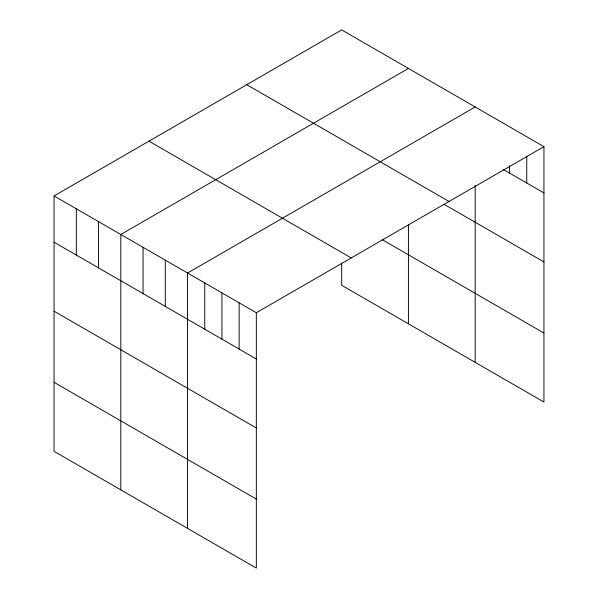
<?xml version="1.0" encoding="UTF-8"?>
<svg xmlns="http://www.w3.org/2000/svg" width="598" height="598" viewBox="0 0 598 598"><rect width="100%" height="100%" fill="white"/><g stroke="black" fill="none" stroke-linecap="round" stroke-linejoin="round"><path stroke-width="0.9" d="M543.941 146.674L256.325 312.724L256.325 568.1L54.059 451.326L54.059 195.95L341.675 29.9L543.941 146.674L543.941 402.05L341.675 285.276L341.675 263.187M408.427 68.434L120.811 234.491L120.811 489.859M475.171 106.967L187.555 273.024L187.555 528.4M503.299 169.466L543.941 192.922M246.765 84.699L449.023 201.474M444.179 204.344L543.941 261.939M382.204 239.663L543.941 333.034M148.977 141.158L351.235 257.932M54.059 195.95L256.325 312.724M54.059 242.205L256.325 358.979M54.059 311.214L256.325 427.989M54.059 382.316L256.325 499.091M526.748 156.175L526.748 183.003M509.556 165.676L509.556 173.076M475.171 185.425L475.171 362.343M408.427 224.721L408.427 323.81M239.133 302.797L239.133 349.053M221.94 292.878L221.94 339.126M204.748 282.951L204.748 329.199M165.302 260.175L165.302 306.43M143.057 247.333L143.057 293.588M98.558 221.641L98.558 267.897M76.312 208.799L76.312 255.047"/></g></svg>
